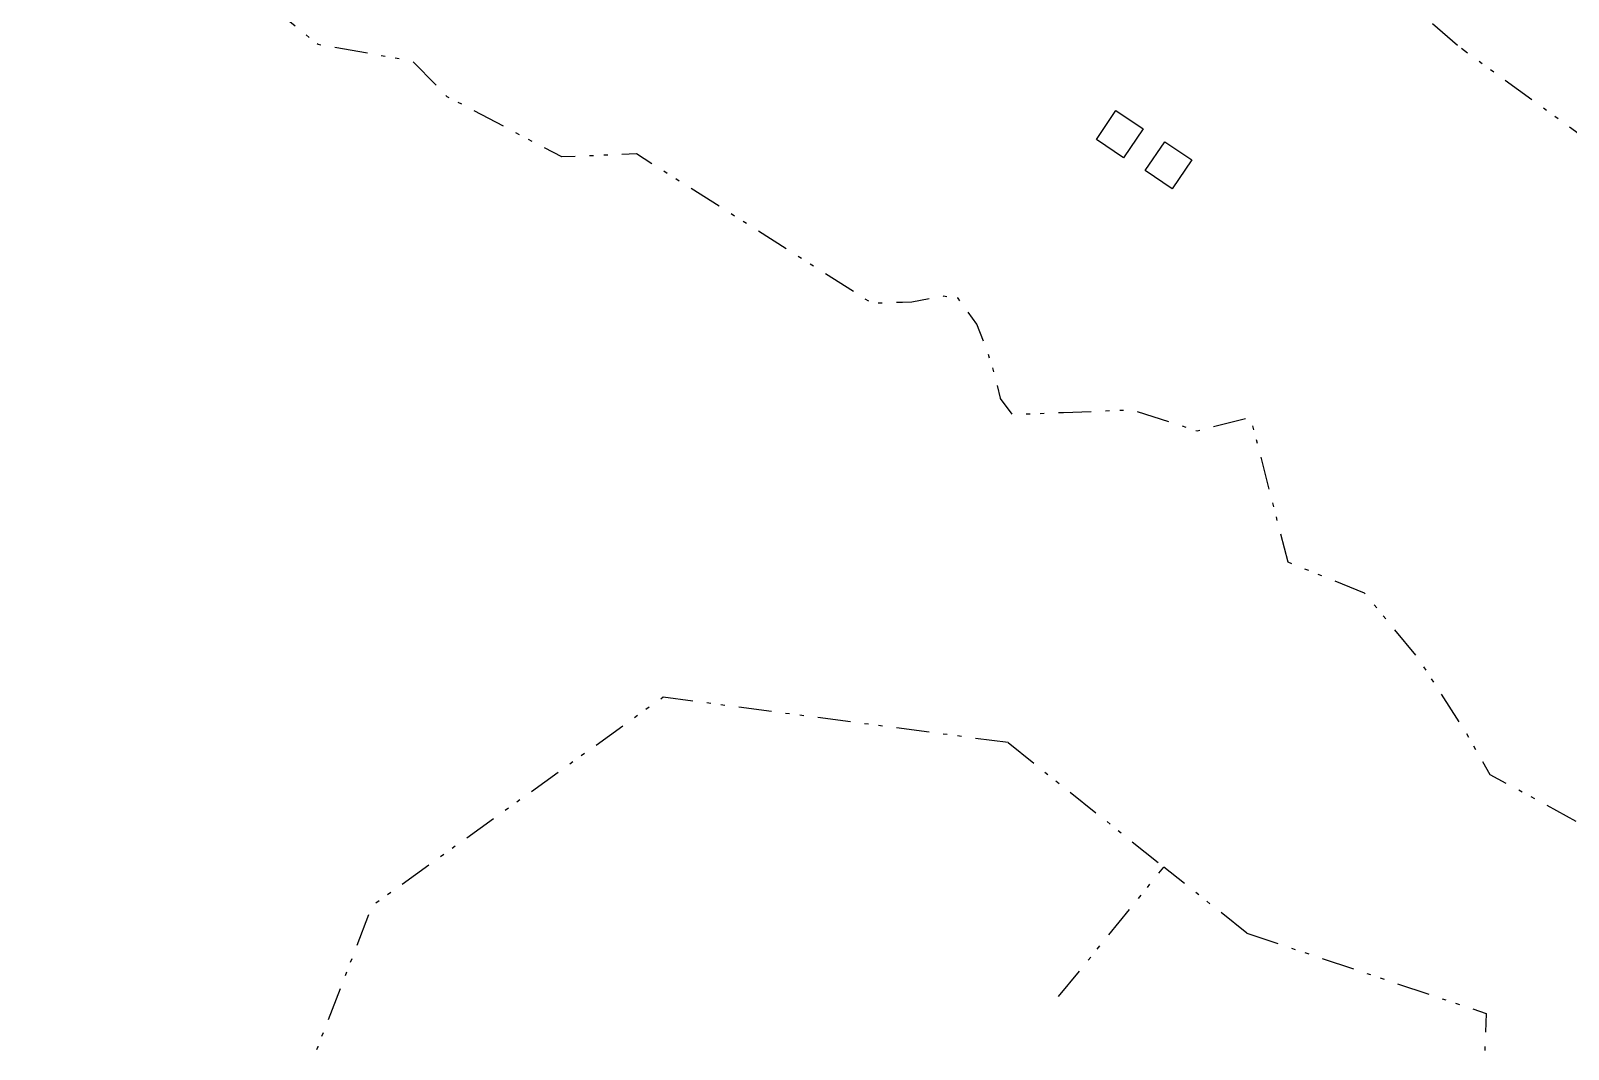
# Model space of a CAD drawing. Extents: x 11808739 to 11823423, y 3647988 to 3656247.
# Drawn here: x 11813194 to 11813800, y 3651776 to 3652177 of the extents above; entities that cross this region are included whole.
import ezdxf

# ---------------------------------------------------------------- set-up
doc = ezdxf.new("R2010")
doc.units = 0
doc.header["$MEASUREMENT"] = 0
doc.header["$XCLIPFRAME"] = 2
doc.linetypes.add('PROPERTY', pattern=[31.302502, 12.967109, -5.580706, 1.571985, -4.030017, 1.571985, -5.5807])
doc.layers.add('E_BUILDING', color=8, linetype='Continuous')
doc.layers.add('VICINITY FOC', color=104, linetype='Continuous')
doc.layers.add('E_PROPERTY LINE', color=8, linetype='PROPERTY', transparency=0.3)
picture_1 = doc.add_image_def('image1.png', size_in_pixel=(1270, 827))

msp = doc.modelspace()

# ---------------------------------------------------------------- linework, layer by layer
at = {"layer": 'E_BUILDING', "flags": 128}
for points in [[(11813624.75, 3652127.16), (11813614.1, 3652134.37), (11813621.79, 3652145.72), (11813632.44, 3652138.51), (11813624.75, 3652127.16)], [(11813643.94, 3652114.95), (11813633.29, 3652122.16), (11813640.98, 3652133.51), (11813651.63, 3652126.3), (11813643.94, 3652114.95)]]:
    msp.add_lwpolyline(points, close=True, dxfattribs=at)
at = {"layer": 'E_PROPERTY LINE', "transparency": 33554610, "flags": 128}
for points in [[(11813698.89, 3652220.76), (11813757.83, 3652170.14)], [(11814002.61, 3651821.81), (11813999.77, 3651833.87), (11813997.89, 3651834.48), (11813972.33, 3651842.73), (11813936.9, 3651833.77), (11813908.11, 3651850.52), (11813867.1, 3651862.15), (11813844.15, 3651861.64), (11813825.17, 3651861.22), (11813812.21, 3651860.94), (11813769.16, 3651884.34), (11813758.5, 3651902.82), (11813741.19, 3651929.71), (11813719.69, 3651955.84), (11813689.57, 3651967.95), (11813674.87, 3652024.93), (11813653.75, 3652019.6), (11813628.28, 3652027.86), (11813601.09, 3652026.8), (11813581.05, 3652026.02), (11813576.38, 3652032.39), (11813576.34, 3652032.55), (11813574.68, 3652039.92), (11813571.29, 3652050.65), (11813566.96, 3652061.72), (11813559.64, 3652071.85), (11813553.89, 3652072.67), (11813541.35, 3652070.36), (11813537.78, 3652070.24), (11813525.77, 3652069.86), (11813502.8, 3652084.42), (11813433.01, 3652128.68), (11813403.55, 3652127.49), (11813358.48, 3652151.21), (11813344.84, 3652165.16), (11813334.15, 3652167.05), (11813307.6, 3652171.74), (11813293.87, 3652182.83), (11813282.14, 3652192.3), (11813279.38, 3652193.04), (11813256.41, 3652199.17), (11813251.77, 3652196.22), (11813244, 3652191.29), (11813225.63, 3652194.54), (11813206.07, 3652198), (11813204.59, 3652198.09)], [(11814089.64, 3651929.45), (11813757.83, 3652170.14)], [(11813579.29, 3651896.95), (11813443.51, 3651914.82), (11813328.83, 3651832.65), (11813307.46, 3651777.22), (11813289.47, 3651730.53), (11813327.83, 3651672.41), (11813265.55, 3651631.42), (11813203.25, 3651590.42), (11813140.5, 3651549.12), (11813077.61, 3651507.74), (11813044.53, 3651403.82), (11813121.28, 3651289.57)], [(11813579.29, 3651896.95), (11813640.7, 3651847.97)], [(11813599.19, 3651796.97), (11813640.7, 3651847.97)], [(11813673.3, 3651821.98), (11813640.7, 3651847.97)], [(11813673.3, 3651821.98), (11813767.6, 3651790.35), (11813765.63, 3651739.48)]]:
    msp.add_lwpolyline(points, dxfattribs=at)

# ---------------------------------------------------------------- pictures from other files: only their frames are drawn
at = {"layer": 'VICINITY FOC'}
image = msp.add_image(picture_1, insert=(11810740.9, 3647987.68), size_in_units=(12682.3, 8259.18), dxfattribs=at)
image.set_boundary_path([(-0.5, -0.5), (1269.5, -0.5), (1269.5, 826.5), (-0.5, 826.5), (-0.5, -0.5)])
image.dxf.flags = 255

doc.saveas('drawing.dxf')
